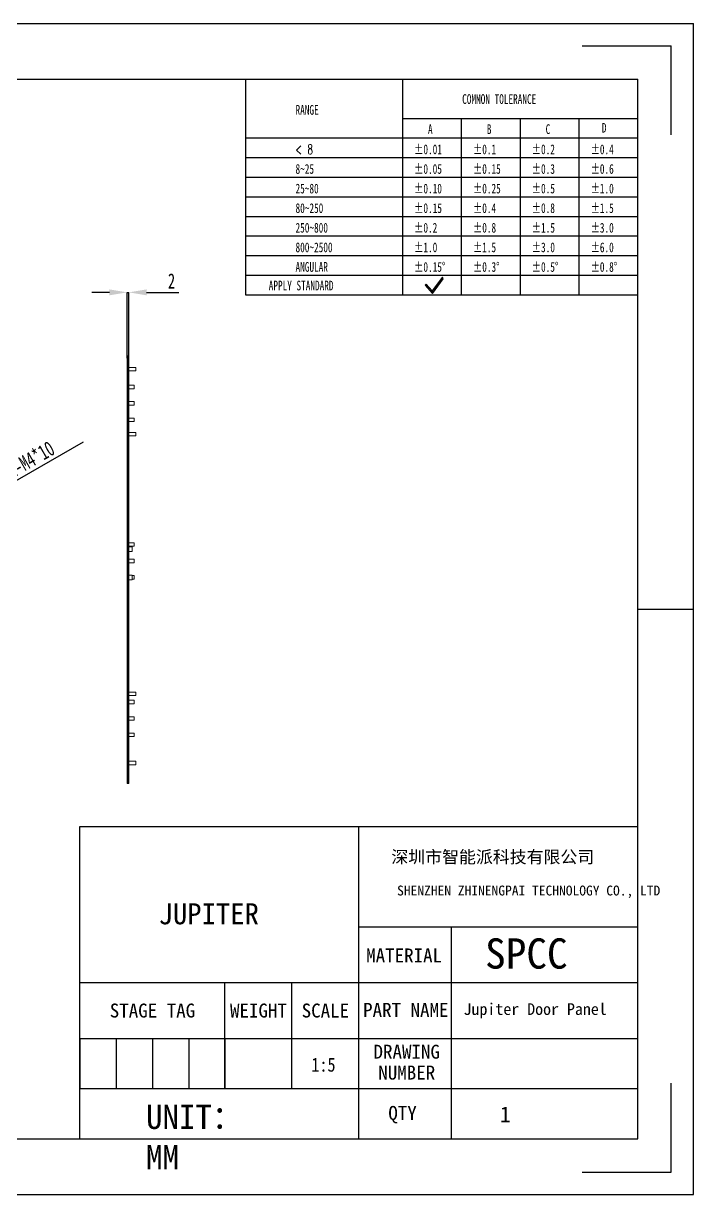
# Model space of a CAD drawing. Header units: millimetres. Extents: x 412 to 795, y -10 to 261.
# Drawn here: x 639.9 to 794.7, y -10 to 260.6 of the extents above; entities that cross this region are included whole.
import ezdxf

# ---------------------------------------------------------------- set-up
doc = ezdxf.new("R2010")
doc.units = ezdxf.units.MM
doc.header["$PDSIZE"] = -1
doc.linetypes.add('CENTERX2', pattern=[20.32, 12.7, -2.54, 2.54, -2.54])
doc.layers.add('图框', color=7, linetype='Continuous')
doc.layers.add('尺寸线层', color=3, linetype='Continuous', lineweight=18)
doc.styles.add('SLDTEXTSTYLE4', font='TXT', dxfattribs={"width": 0.7})
doc.styles.add('SLDTEXTSTYLE5', font='TXT', dxfattribs={"width": 0.642857, "bigfont": 'bigfont'})
doc.styles.add('TEXTSTYLE_2', font='')
doc.styles.add('TEXTSTYLE_3', font='')
doc.styles.get('TEXTSTYLE_2').set_extended_font_data('宋体')
doc.styles.get('TEXTSTYLE_3').set_extended_font_data('宋体')
doc.dimstyles.new('SLDDIMSTYLE1', dxfattribs={"dimtxt": 3.5, "dimasz": 4.08, "dimexe": 0, "dimexo": 0.0625, "dimgap": 0.875, "dimtad": 2, "dimdec": 1, "dimlfac": 5, "dimrnd": 1e-09, "dimzin": 12, "dimdsep": 46, "dimtxsty": 'SLDTEXTSTYLE4', "dimsah": 1, "dimcen": 0.09, "dimadec": 0, "dimazin": 3, "dimtfac": 1, "dimtdec": 1, "dimtmove": 0, "dimatfit": 0, "dimfxl": 1, "dimfrac": 2, "dimtolj": 1, "dimtzin": 12, "dimarcsym": 0})
doc.dimstyles.new('SLDDIMSTYLE3', dxfattribs={"dimtxt": 3.5, "dimasz": 4.08, "dimexe": 0, "dimexo": 0.0625, "dimgap": 0.875, "dimtad": 2, "dimdec": 1, "dimlfac": 5, "dimrnd": 1e-09, "dimzin": 12, "dimdsep": 46, "dimtxsty": 'SLDTEXTSTYLE4', "dimblk1": 'NONE', "dimsah": 1, "dimcen": 0, "dimadec": 0, "dimazin": 3, "dimtfac": 1, "dimtdec": 1, "dimtmove": 0, "dimatfit": 3, "dimldrblk": 'NONE', "dimfxl": 1, "dimfrac": 2, "dimtolj": 1, "dimtzin": 12, "dimarcsym": 0})

# ---------------------------------------------------------------- blocks, each defined once
blk = doc.blocks.new('_D_21')
at = {"layer": 'Defpoints', "color": 0, "transparency": 16777216}
for p in [(612.42, 140.01), (613.12, 140.41)]:
    blk.add_point(p, dxfattribs=at)
at = {"layer": '图框', "color": 0, "lineweight": -2, "transparency": 16777216}
for p, q in [((653.71, 163.84), (616.65, 142.45)), ((612.42, 140.01), (613.12, 140.41))]:
    blk.add_line(p, q, dxfattribs=at)
at = {"layer": '图框', "color": 0, "transparency": 16777216}
blk.add_solid([(616.31, 143.03), (616.99, 141.86), (613.12, 140.41)], dxfattribs=at)
at = {"layer": '图框', "color": 0, "transparency": 16777216, "insert": (631.32, 155.97), "char_height": 3.5, "attachment_point": 1, "rotation": 30, "style": 'SLDTEXTSTYLE4'}
blk.add_mtext('\\A1;9-FH-M4*10', dxfattribs=at)
blk = doc.blocks.new('_NONE')
blk = doc.blocks.new('_D_24')
at = {"layer": 'Defpoints', "color": 0, "transparency": 16777216}
for p in [(664.29, 198.46), (663.89, 183.21), (664.29, 183.21)]:
    blk.add_point(p, dxfattribs=at)
at = {"layer": '图框', "color": 0, "lineweight": -2, "transparency": 16777216}
for p, q in [((659.81, 198.46), (655.73, 198.46)), ((663.89, 183.27), (663.89, 198.46)), ((663.89, 198.46), (664.29, 198.46)), ((664.29, 183.27), (664.29, 198.46)), ((668.37, 198.46), (675.83, 198.46))]:
    blk.add_line(p, q, dxfattribs=at)
at = {"layer": '图框', "color": 0, "transparency": 16777216}
for points in [[(659.81, 199.14), (659.81, 197.78), (663.89, 198.46)], [(668.37, 199.14), (668.37, 197.78), (664.29, 198.46)]]:
    blk.add_solid(points, dxfattribs=at)
at = {"layer": '图框', "color": 0, "transparency": 16777216, "insert": (674.14, 202.84), "char_height": 3.5, "attachment_point": 2, "style": 'SLDTEXTSTYLE4'}
blk.add_mtext('\\A1;2', dxfattribs=at)

msp = doc.modelspace()

# ---------------------------------------------------------------- linework, layer by layer
at = {"color": 7, "linetype": 'Continuous'}
for p, q in [((412.038, 260.594), (794.723, 260.594)), ((794.723, -9.991), (794.723, 260.594)), ((768.953, 255.44), (789.569, 255.44)), ((789.569, 234.824), (789.569, 255.44)), ((424.923, 247.709), (781.838, 247.709)), ((781.838, 2.894), (781.838, 247.709)), ((781.838, 125.301), (794.723, 125.301)), ((789.569, -4.837), (789.569, 15.779)), ((424.923, 2.894), (781.838, 2.894)), ((768.953, -4.837), (789.569, -4.837)), ((412.038, -9.991), (794.723, -9.991))]:
    msp.add_line(p, q, dxfattribs=at)
for p, q in [((691.265, 247.709), (691.265, 197.894)), ((727.494, 247.709), (727.494, 197.894)), ((727.494, 238.651), (781.838, 238.651)), ((741.08, 238.651), (741.08, 197.894)), ((754.666, 238.651), (754.666, 197.894)), ((768.252, 238.651), (768.252, 197.894)), ((691.265, 234.123), (781.838, 234.123)), ((691.265, 229.594), (781.838, 229.594)), ((691.265, 225.066), (781.838, 225.066)), ((691.265, 220.537), (781.838, 220.537)), ((691.265, 216.008), (781.838, 216.008)), ((691.265, 211.48), (781.838, 211.48)), ((691.265, 206.951), (781.838, 206.951)), ((691.265, 202.422), (781.838, 202.422)), ((732.965, 200.348), (732.696, 200.105)), ((734.365, 198.793), (732.965, 200.348)), ((736.696, 201.955), (734.365, 198.793)), ((734.393, 198.221), (736.879, 201.593)), ((736.879, 201.593), (736.696, 201.955)), ((691.265, 197.894), (781.838, 197.894)), ((732.696, 200.105), (734.393, 198.221)), ((734.393, 198.221), (734.365, 198.793)), ((734.365, 198.793), (734.393, 198.221))]:
    msp.add_line(p, q)
at = {"color": 7, "linetype": 'Continuous', "lineweight": 15}
for p, q in [((663.889, 183.746), (663.949, 183.806)), ((663.889, 183.206), (663.889, 183.746)), ((663.889, 85.606), (663.889, 183.206)), ((663.889, 183.206), (663.949, 183.206)), ((663.949, 183.806), (663.949, 183.206)), ((663.949, 183.806), (664.229, 183.806)), ((663.949, 183.206), (663.949, 85.606)), ((664.229, 183.206), (663.949, 183.206)), ((664.229, 183.206), (664.229, 183.806)), ((664.229, 183.806), (664.289, 183.746)), ((664.229, 85.606), (664.229, 183.206)), ((664.229, 183.206), (664.289, 183.206)), ((664.289, 183.746), (664.289, 183.206)), ((664.289, 183.206), (664.289, 85.606)), ((665.889, 181.106), (664.289, 181.106)), ((664.289, 180.306), (665.889, 180.306)), ((665.889, 181.106), (665.889, 180.306)), ((665.489, 177.006), (664.289, 177.006)), ((664.289, 176.206), (665.489, 176.206)), ((665.489, 176.606), (665.489, 177.006)), ((665.489, 176.206), (665.489, 176.606)), ((665.489, 173.206), (664.289, 173.206)), ((665.489, 172.806), (665.489, 173.206)), ((664.289, 172.406), (665.489, 172.406)), ((665.489, 172.406), (665.489, 172.806)), ((665.489, 169.406), (664.289, 169.406)), ((664.289, 168.606), (665.489, 168.606)), ((665.489, 169.006), (665.489, 169.406)), ((665.489, 168.606), (665.489, 169.006)), ((665.889, 166.106), (664.289, 166.106)), ((664.289, 165.306), (665.889, 165.306)), ((665.889, 166.106), (665.889, 165.306)), ((665.489, 140.606), (664.289, 140.606)), ((664.289, 139.806), (665.489, 139.806)), ((665.089, 139.696), (664.289, 139.696)), ((664.289, 138.616), (665.089, 138.616)), ((665.089, 139.156), (665.089, 139.696)), ((665.089, 138.616), (665.089, 139.156)), ((665.489, 140.206), (665.489, 140.606)), ((665.489, 139.806), (665.489, 140.206)), ((665.489, 136.806), (664.289, 136.806)), ((664.289, 136.006), (665.489, 136.006)), ((665.489, 136.406), (665.489, 136.806)), ((665.489, 136.006), (665.489, 136.406)), ((665.089, 133.096), (664.289, 133.096)), ((665.089, 132.556), (665.089, 133.096)), ((665.489, 133.006), (665.089, 133.006)), ((665.489, 132.606), (665.489, 133.006)), ((665.489, 132.206), (665.489, 132.606)), ((664.289, 132.016), (665.089, 132.016)), ((665.089, 132.016), (665.089, 132.556)), ((665.089, 132.206), (665.489, 132.206)), ((665.889, 106.106), (664.289, 106.106)), ((665.889, 106.106), (665.889, 105.306)), ((664.289, 105.306), (665.889, 105.306)), ((665.489, 104.206), (664.289, 104.206)), ((664.289, 103.406), (665.489, 103.406)), ((665.489, 103.806), (665.489, 104.206)), ((665.489, 103.406), (665.489, 103.806)), ((665.489, 100.406), (664.289, 100.406)), ((665.489, 100.006), (665.489, 100.406)), ((664.289, 99.606), (665.489, 99.606)), ((665.489, 99.606), (665.489, 100.006)), ((665.489, 96.606), (664.289, 96.606)), ((664.289, 95.806), (665.489, 95.806)), ((665.489, 96.206), (665.489, 96.606)), ((665.489, 95.806), (665.489, 96.206)), ((665.889, 90.106), (664.289, 90.106)), ((664.289, 89.306), (665.889, 89.306)), ((665.889, 90.106), (665.889, 89.306)), ((663.889, 85.066), (663.889, 85.606)), ((663.949, 85.606), (663.889, 85.606)), ((663.949, 85.006), (663.889, 85.066)), ((663.949, 85.606), (663.949, 85.006)), ((663.949, 85.606), (664.229, 85.606)), ((664.229, 85.006), (663.949, 85.006)), ((664.229, 85.006), (664.229, 85.606)), ((664.289, 85.606), (664.229, 85.606)), ((664.289, 85.066), (664.229, 85.006)), ((664.289, 85.606), (664.289, 85.066))]:
    msp.add_line(p, q, dxfattribs=at)
at = {"color": 2, "linetype": 'Continuous'}
for p, q in [((652.988, 38.972), (652.988, 75.05)), ((652.988, 38.972), (652.988, 75.05)), ((652.988, 75.05), (717.413, 75.05)), ((717.413, 26.087), (717.413, 75.05)), ((717.413, 51.857), (717.413, 75.05)), ((717.413, 75.05), (781.838, 75.05)), ((717.413, 38.972), (717.413, 75.05)), ((781.838, 51.857), (781.838, 75.05)), ((717.413, 51.857), (781.838, 51.857)), ((738.703, 51.857), (738.703, 2.894)), ((781.838, 26.087), (781.838, 51.857)), ((652.988, 2.894), (652.988, 38.972)), ((652.988, 38.972), (717.413, 38.972)), ((652.988, 26.087), (652.988, 38.972)), ((652.988, 38.972), (686.489, 38.972)), ((686.489, 26.087), (686.489, 38.972)), ((686.489, 26.087), (686.489, 38.972)), ((686.489, 38.972), (717.413, 38.972)), ((701.951, 26.087), (701.951, 38.972)), ((717.413, 38.972), (781.838, 38.972)), ((717.413, 26.087), (717.413, 38.972)), ((652.988, 14.49), (652.988, 26.087)), ((652.988, 26.087), (686.489, 26.087)), ((652.988, 26.087), (686.489, 26.087)), ((652.988, 26.087), (686.489, 26.087)), ((652.988, 26.087), (652.988, 14.49)), ((661.363, 26.087), (661.363, 14.49)), ((669.738, 26.087), (669.738, 14.49)), ((678.114, 26.087), (678.114, 14.49)), ((686.489, 14.49), (686.489, 26.087)), ((686.489, 14.49), (686.489, 26.087)), ((686.489, 26.087), (717.413, 26.087)), ((686.489, 26.087), (717.413, 26.087)), ((686.489, 26.087), (686.489, 14.49)), ((701.951, 14.49), (701.951, 26.087)), ((717.413, 2.894), (717.413, 26.087)), ((717.413, 26.087), (781.838, 26.087)), ((717.413, 26.087), (781.838, 26.087)), ((717.413, 14.49), (717.413, 26.087)), ((781.838, 2.894), (781.838, 26.087)), ((652.988, 2.894), (652.988, 14.49)), ((652.988, 14.49), (717.413, 14.49)), ((652.988, 14.49), (686.489, 14.49)), ((652.988, 14.49), (686.489, 14.49)), ((686.489, 14.49), (717.413, 14.49)), ((717.413, 2.894), (717.413, 14.49)), ((717.413, 14.49), (781.838, 14.49)), ((632.372, 2.894), (652.988, 2.894)), ((652.988, 2.894), (717.413, 2.894)), ((717.413, 2.894), (781.838, 2.894))]:
    msp.add_line(p, q, dxfattribs=at)

# ---------------------------------------------------------------- texts
at = {"attachment_point": 1}
for s, insert, char_height, width, style in [('COMMON TOLERANCE', (741.276, 244.24), 2.24599, 73.94176, 'SLDTEXTSTYLE4'), ('RANGE', (702.784, 241.739), 2.246, 22.05942, 'SLDTEXTSTYLE4'), ('A', (733.377, 237.295), 2.246, 3.245, 'SLDTEXTSTYLE4'), ('B', (746.962, 237.295), 2.246, 3.19312, 'SLDTEXTSTYLE4'), ('C', (760.548, 237.295), 2.246, 3.23085, 'SLDTEXTSTYLE4'), ('D', (773.532, 237.6), 2.246, 3.19312, 'SLDTEXTSTYLE4'), ('%%P0.01', (730.181, 232.625), 2.246, 15.72506, 'SLDTEXTSTYLE4'), ('%%P0.1', (743.767, 232.625), 2.246, 11.79144, 'SLDTEXTSTYLE4'), ('%%P0.2', (757.353, 232.625), 2.246, 13.41394, 'SLDTEXTSTYLE4'), ('%%P0.4', (770.939, 232.625), 2.246, 13.36206, 'SLDTEXTSTYLE4'), ('< 8', (702.784, 232.625), 2.246, 10.7794, 'SLDTEXTSTYLE5'), ('8~25', (702.784, 228.097), 2.246, 17.39473, 'SLDTEXTSTYLE4'), ('%%P0.05', (730.181, 228.097), 2.246, 17.34757, 'SLDTEXTSTYLE4'), ('%%P0.15', (743.767, 228.097), 2.246, 16.5599, 'SLDTEXTSTYLE4'), ('%%P0.3', (757.353, 228.097), 2.246, 13.41394, 'SLDTEXTSTYLE4'), ('%%P0.6', (770.939, 228.097), 2.246, 13.41394, 'SLDTEXTSTYLE4'), ('25~80', (702.784, 223.568), 2.246, 21.32836, 'SLDTEXTSTYLE4'), ('%%P0.10', (730.181, 223.568), 2.246, 15.77695, 'SLDTEXTSTYLE4'), ('%%P0.25', (743.767, 223.568), 2.246, 18.13052, 'SLDTEXTSTYLE4'), ('%%P0.5', (757.353, 223.568), 2.246, 13.41394, 'SLDTEXTSTYLE4'), ('%%P1.0', (770.939, 223.568), 2.246, 11.84332, 'SLDTEXTSTYLE4'), ('%%P0.15', (730.181, 219.039), 2.246, 16.5599, 'SLDTEXTSTYLE4'), ('%%P0.4', (743.767, 219.039), 2.246, 13.36206, 'SLDTEXTSTYLE4'), ('%%P0.8', (757.353, 219.039), 2.246, 13.41394, 'SLDTEXTSTYLE4'), ('%%P1.5', (770.939, 219.039), 2.246, 12.62627, 'SLDTEXTSTYLE4'), ('80~250', (702.784, 219.039), 2.246, 25.26198, 'SLDTEXTSTYLE4'), ('250~800', (702.784, 214.511), 2.246, 29.1956, 'SLDTEXTSTYLE4'), ('%%P0.2', (730.181, 214.511), 2.246, 13.41394, 'SLDTEXTSTYLE4'), ('%%P0.8', (743.767, 214.511), 2.246, 13.41394, 'SLDTEXTSTYLE4'), ('%%P1.5', (757.353, 214.511), 2.246, 12.62627, 'SLDTEXTSTYLE4'), ('%%P3.0', (770.939, 214.511), 2.246, 13.41394, 'SLDTEXTSTYLE4'), ('800~2500', (702.784, 209.982), 2.246, 33.12923, 'SLDTEXTSTYLE4'), ('%%P1.0', (730.181, 209.982), 2.246, 11.84332, 'SLDTEXTSTYLE4'), ('%%P1.5', (743.767, 209.982), 2.246, 12.62627, 'SLDTEXTSTYLE4'), ('%%P3.0', (757.353, 209.982), 2.246, 13.41394, 'SLDTEXTSTYLE4'), ('%%P6.0', (770.939, 209.982), 2.246, 13.41394, 'SLDTEXTSTYLE4'), ('%%P0.15%%D', (730.181, 205.454), 2.246, 19.72472, 'SLDTEXTSTYLE4'), ('%%P0.3%%D', (743.767, 205.454), 2.246, 16.57876, 'SLDTEXTSTYLE4'), ('%%P0.5%%D', (757.353, 205.454), 2.246, 16.57876, 'SLDTEXTSTYLE4'), ('%%P0.8%%D', (770.939, 205.454), 2.246, 16.57876, 'SLDTEXTSTYLE4'), ('ANGULAR', (702.784, 205.454), 2.246, 31.54446, 'SLDTEXTSTYLE4'), ('APPLY STANDARD', (696.59, 201.155), 2.24599, 64.56049, 'SLDTEXTSTYLE4')]:
    msp.add_mtext(s, dxfattribs=dict(at, insert=insert, char_height=char_height, width=width, style=style))
at = {"color": 7, "linetype": 'Continuous', "insert": (748.35, 69.453), "char_height": 2.86391, "width": 67.94821, "attachment_point": 2, "style": 'TEXTSTYLE_2'}
msp.add_mtext('深圳市智能派科技有限公司', dxfattribs=at)
at = {"color": 7, "linetype": 'Continuous', "attachment_point": 2, "line_spacing_factor": 0.9, "style": 'TEXTSTYLE_3'}
for s, insert, char_height, width in [('MATERIAL\\P ', (727.863, 46.872), 3.2212, 46.56486), ('STAGE TAG ', (669.738, 34.14), 3.2212, 38.95697), ('WEIGHT', (694.22, 34.14), 3.2212, 14.15588), ('SCALE', (709.682, 34.14), 3.2212, 14.15588), ('PART NAME', (728.256, 34.287), 3.2212, 26.98848), ('DRAWING NUMBER', (728.471, 24.632), 3.22125, 26.98848), ('QTY', (727.506, 10.479), 3.2212, 35.95561)]:
    msp.add_mtext(s, dxfattribs=dict(at, insert=insert, char_height=char_height, width=width))
at = {"insert": (706.438, 18.36), "char_height": 3.22125, "width": 7.72133, "attachment_point": 7}
msp.add_mtext('{\\W0.85;1:5}', dxfattribs=at)
at = {"layer": '尺寸线层', "attachment_point": 1}
for s, insert, char_height, width in [('SHENZHEN ZHINENGPAI TECHNOLOGY CO., LTD', (726.243, 61.4), 2.29113, 64.82652), ('JUPITER', (671.141, 57.318), 4.8671, 39.72038), ('SPCC', (746.576, 49.212), 7, 24.85263), ('UNIT：MM', (668.255, 10.752), 5.5885, 21.66224)]:
    msp.add_mtext(s, dxfattribs=dict(at, insert=insert, char_height=char_height, width=width))
at = {"layer": '尺寸线层', "linetype": 'CENTERX2', "insert": (741.601, 34.214), "char_height": 3.6, "width": 45.60353, "attachment_point": 1}
msp.add_mtext('{\\H0.75x;Jupiter Door Panel}', dxfattribs=at)
at = {"layer": '尺寸线层', "ltscale": 0.2, "insert": (750.003, 10.369), "char_height": 3.65, "width": 21.89288, "attachment_point": 1}
msp.add_mtext('1\\P\\P', dxfattribs=at)

# ---------------------------------------------------------------- dimensions: what is measured, and where the dimension line sits
at = {"layer": '图框', "color": 3}
dim = msp.add_linear_dim(base=(664.289, 198.463), p1=(663.889, 183.206), p2=(664.289, 183.206), dimstyle='SLDDIMSTYLE1', dxfattribs=at)
dim.commit()
dim.dimension.update_dxf_attribs({"geometry": '_D_24', "text_midpoint": (674.14, 198.463), "dimtype": 160})
dim = msp.add_diameter_dim_2p(p1=(612.423, 140.006), p2=(613.116, 140.406), text='9-FH-M4*10', dimstyle='SLDDIMSTYLE3', override={"dimpost": '<>'}, dxfattribs=at)
dim.commit()
dim.dimension.update_dxf_attribs({"geometry": '_D_21', "text_midpoint": (643.23, 157.792), "dimtype": 163})

doc.saveas('drawing.dxf')
